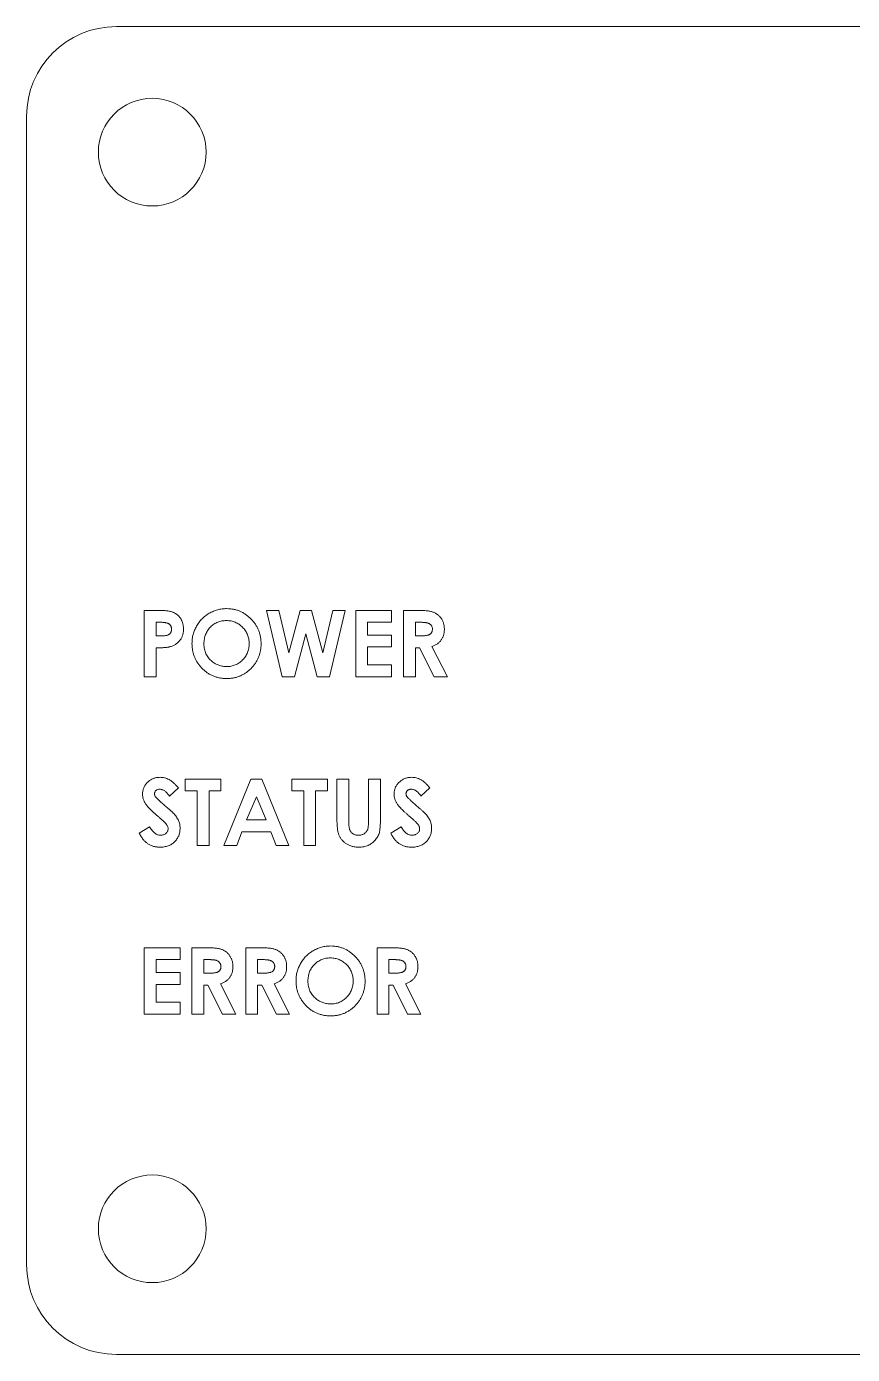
# Model space of a CAD drawing. Header units: millimetres. Extents: x -7.7 to 38.3, y -0.9 to 36.1.
# Drawn here: x -7.7 to 15.3, y -0.88 to 36.12 of the extents above; entities that cross this region are included whole.
import ezdxf

# ---------------------------------------------------------------- set-up
doc = ezdxf.new("R2010")
doc.units = ezdxf.units.MM

msp = doc.modelspace()

# ---------------------------------------------------------------- linework, layer by layer
at = {"color": 7, "linetype": 'Continuous', "lineweight": 15}
for p, q in [((-5.2, 36.119), (35.8, 36.119)), ((-7.7, 1.619), (-7.7, 33.619)), ((-4.423, 19.852), (-4.052, 19.852)), ((-4.423, 18), (-4.423, 19.852)), ((-0.586, 18), (-1.015, 19.852)), ((-1.015, 19.852), (-0.672, 19.852)), ((-0.672, 19.852), (-0.398, 18.67)), ((-0.398, 18.67), (-0.084, 19.852)), ((-0.084, 19.852), (0.239, 19.852)), ((0.239, 19.852), (0.552, 18.67)), ((0.552, 18.67), (0.825, 19.852)), ((1.169, 19.852), (0.741, 18)), ((0.825, 19.852), (1.169, 19.852)), ((1.466, 19.852), (2.463, 19.852)), ((1.466, 18), (1.466, 19.852)), ((2.463, 19.852), (2.463, 19.52)), ((2.796, 19.852), (3.183, 19.852)), ((2.796, 18), (2.796, 19.852)), ((-3.986, 19.52), (-4.09, 19.52)), ((-4.09, 19.52), (-4.09, 19.14)), ((2.463, 19.52), (1.798, 19.52)), ((1.798, 19.52), (1.798, 19.163)), ((3.241, 19.52), (3.128, 19.52)), ((3.128, 19.52), (3.128, 19.14)), ((-4.09, 19.14), (-3.973, 19.14)), ((0.077, 19.197), (-0.241, 18)), ((0.393, 18), (0.077, 19.197)), ((1.798, 19.163), (2.463, 19.163)), ((2.463, 19.163), (2.463, 18.831)), ((3.128, 19.14), (3.258, 19.14)), ((-4.09, 18.807), (-4.09, 18)), ((2.463, 18.831), (1.798, 18.831)), ((1.798, 18.831), (1.798, 18.332)), ((3.241, 18.807), (3.128, 18.807)), ((3.128, 18.807), (3.128, 18)), ((3.649, 18), (3.241, 18.807)), ((3.591, 18.845), (4.019, 18)), ((1.798, 18.332), (2.463, 18.332)), ((2.463, 18.332), (2.463, 18)), ((-4.09, 18), (-4.423, 18)), ((-0.241, 18), (-0.586, 18)), ((0.741, 18), (0.393, 18)), ((2.463, 18), (1.466, 18)), ((3.128, 18), (2.796, 18)), ((4.019, 18), (3.649, 18)), ((-3.473, 14.905), (-3.721, 14.677)), ((-3.283, 14.82), (-3.283, 15.152)), ((-3.283, 15.152), (-2.286, 15.152)), ((-2.95, 14.82), (-3.283, 14.82)), ((-2.95, 13.3), (-2.95, 14.82)), ((-2.618, 14.82), (-2.618, 13.3)), ((-2.286, 14.82), (-2.618, 14.82)), ((-2.286, 15.152), (-2.286, 14.82)), ((-2.203, 13.3), (-1.454, 15.152)), ((-1.454, 15.152), (-1.146, 15.152)), ((-1.146, 15.152), (-0.398, 13.3)), ((-0.315, 15.152), (0.682, 15.152)), ((-0.315, 14.82), (-0.315, 15.152)), ((0.018, 14.82), (-0.315, 14.82)), ((0.018, 13.3), (0.018, 14.82)), ((0.35, 14.82), (0.35, 13.3)), ((0.682, 14.82), (0.35, 14.82)), ((0.682, 15.152), (0.682, 14.82)), ((0.944, 15.152), (1.276, 15.152)), ((0.944, 14.047), (0.944, 15.152)), ((1.276, 15.152), (1.276, 13.947)), ((1.822, 13.991), (1.822, 15.152)), ((1.822, 15.152), (2.155, 15.152)), ((2.155, 15.152), (2.155, 14.047)), ((3.532, 14.905), (3.283, 14.677)), ((-1.3, 14.655), (-1.578, 14.012)), ((-1.023, 14.012), (-1.3, 14.655)), ((-4.565, 13.647), (-4.273, 13.822)), ((-1.578, 14.012), (-1.023, 14.012)), ((2.44, 13.647), (2.732, 13.822)), ((-1.704, 13.68), (-1.848, 13.3)), ((-0.897, 13.68), (-1.704, 13.68)), ((-0.753, 13.3), (-0.897, 13.68)), ((-2.618, 13.3), (-2.95, 13.3)), ((-1.848, 13.3), (-2.203, 13.3)), ((-0.398, 13.3), (-0.753, 13.3)), ((0.35, 13.3), (0.018, 13.3)), ((-4.423, 10.452), (-3.425, 10.452)), ((-4.423, 8.6), (-4.423, 10.452)), ((-3.425, 10.452), (-3.425, 10.12)), ((-3.093, 10.452), (-2.706, 10.452)), ((-3.093, 8.6), (-3.093, 10.452)), ((-1.597, 10.452), (-1.21, 10.452)), ((-1.597, 8.6), (-1.597, 10.452)), ((2.06, 10.452), (2.447, 10.452)), ((2.06, 8.6), (2.06, 10.452)), ((-3.425, 10.12), (-4.09, 10.12)), ((-4.09, 10.12), (-4.09, 9.763)), ((-2.647, 10.12), (-2.761, 10.12)), ((-2.761, 10.12), (-2.761, 9.74)), ((-1.151, 10.12), (-1.265, 10.12)), ((-1.265, 10.12), (-1.265, 9.74)), ((2.505, 10.12), (2.392, 10.12)), ((2.392, 10.12), (2.392, 9.74)), ((-4.09, 9.763), (-3.425, 9.763)), ((-3.425, 9.763), (-3.425, 9.431)), ((-2.761, 9.74), (-2.631, 9.74)), ((-1.265, 9.74), (-1.135, 9.74)), ((2.392, 9.74), (2.522, 9.74)), ((-3.425, 9.431), (-4.09, 9.431)), ((-4.09, 9.431), (-4.09, 8.932)), ((-2.648, 9.407), (-2.761, 9.407)), ((-2.761, 9.407), (-2.761, 8.6)), ((-2.24, 8.6), (-2.648, 9.407)), ((-2.297, 9.445), (-1.87, 8.6)), ((-1.152, 9.407), (-1.265, 9.407)), ((-1.265, 9.407), (-1.265, 8.6)), ((-0.744, 8.6), (-1.152, 9.407)), ((-0.802, 9.445), (-0.374, 8.6)), ((2.505, 9.407), (2.392, 9.407)), ((2.392, 9.407), (2.392, 8.6)), ((2.913, 8.6), (2.505, 9.407)), ((2.855, 9.445), (3.283, 8.6)), ((-4.09, 8.932), (-3.425, 8.932)), ((-3.425, 8.932), (-3.425, 8.6)), ((-3.425, 8.6), (-4.423, 8.6)), ((-2.761, 8.6), (-3.093, 8.6)), ((-1.87, 8.6), (-2.24, 8.6)), ((-1.265, 8.6), (-1.597, 8.6)), ((-0.374, 8.6), (-0.744, 8.6)), ((2.392, 8.6), (2.06, 8.6)), ((3.283, 8.6), (2.913, 8.6)), ((35.8, -0.881), (-5.2, -0.881))]:
    msp.add_line(p, q, dxfattribs=at)
for centre in [(-4.2, 32.619), (-4.2, 2.619)]:
    msp.add_circle(centre, 1.5, dxfattribs=at)
for centre, start, end in [((-5.2, 33.619), 90, 180), ((-5.2, 1.619), 180, 270)]:
    msp.add_arc(centre, 2.5, start, end, dxfattribs=at)
for points, knots in [([(-4.052, 19.852), (-4.027, 19.852), (-3.981, 19.852), (-3.913, 19.849), (-3.851, 19.845), (-3.794, 19.839), (-3.742, 19.831), (-3.696, 19.822), (-3.654, 19.811), (-3.618, 19.798), (-3.585, 19.783), (-3.554, 19.766), (-3.525, 19.747), (-3.498, 19.726), (-3.473, 19.702), (-3.449, 19.677), (-3.427, 19.65), (-3.407, 19.62), (-3.389, 19.589), (-3.373, 19.556), (-3.36, 19.521), (-3.349, 19.485), (-3.341, 19.447), (-3.335, 19.408), (-3.331, 19.368), (-3.331, 19.34), (-3.33, 19.326)], [0, 0, 0, 0, 0.070781, 0.136552, 0.197012, 0.252923, 0.303687, 0.349719, 0.39124, 0.428479, 0.463057, 0.49715, 0.531002, 0.564226, 0.597701, 0.631421, 0.665597, 0.700451, 0.735881, 0.771092, 0.806975, 0.843534, 0.88094, 0.919294, 0.95918, 1, 1, 1, 1]), ([(-3.093, 18.927), (-3.093, 18.949), (-3.092, 18.992), (-3.085, 19.057), (-3.076, 19.12), (-3.061, 19.182), (-3.044, 19.242), (-3.021, 19.301), (-2.995, 19.359), (-2.965, 19.416), (-2.932, 19.47), (-2.895, 19.522), (-2.855, 19.57), (-2.813, 19.616), (-2.767, 19.659), (-2.718, 19.699), (-2.666, 19.736), (-2.612, 19.77), (-2.556, 19.8), (-2.497, 19.827), (-2.439, 19.849), (-2.378, 19.868), (-2.317, 19.882), (-2.255, 19.892), (-2.192, 19.899), (-2.149, 19.899), (-2.128, 19.9)], [0, 0, 0, 0, 0.0431143, 0.0856828, 0.1275943, 0.1690586, 0.210432, 0.2518112, 0.2934438, 0.3353809, 0.3774766, 0.4186885, 0.459873, 0.5008729, 0.5418728, 0.5832118, 0.6247632, 0.6669876, 0.7093697, 0.7511027, 0.7925684, 0.8335451, 0.8748274, 0.9160177, 0.9578592, 1, 1, 1, 1]), ([(-2.128, 19.9), (-2.095, 19.899), (-2.032, 19.897), (-1.938, 19.883), (-1.848, 19.861), (-1.762, 19.83), (-1.679, 19.789), (-1.599, 19.74), (-1.523, 19.682), (-1.451, 19.616), (-1.385, 19.543), (-1.328, 19.466), (-1.279, 19.384), (-1.238, 19.299), (-1.208, 19.21), (-1.186, 19.117), (-1.172, 19.02), (-1.17, 18.954), (-1.17, 18.92)], [0, 0, 0, 0, 0.063396, 0.125157, 0.185649, 0.245977, 0.306108, 0.367351, 0.429902, 0.49454, 0.559373, 0.62241, 0.684357, 0.745807, 0.80743, 0.869996, 0.933928, 1, 1, 1, 1]), ([(3.183, 19.852), (3.209, 19.852), (3.258, 19.852), (3.329, 19.849), (3.394, 19.845), (3.454, 19.839), (3.508, 19.832), (3.556, 19.822), (3.598, 19.812), (3.636, 19.799), (3.669, 19.784), (3.7, 19.768), (3.73, 19.749), (3.758, 19.727), (3.785, 19.704), (3.809, 19.678), (3.832, 19.65), (3.854, 19.62), (3.873, 19.589), (3.89, 19.555), (3.904, 19.52), (3.916, 19.484), (3.925, 19.447), (3.931, 19.408), (3.935, 19.367), (3.935, 19.34), (3.935, 19.326)], [0, 0, 0, 0, 0.072889, 0.140186, 0.202277, 0.258895, 0.310483, 0.357095, 0.398514, 0.435038, 0.469251, 0.502805, 0.53621, 0.569379, 0.602801, 0.636666, 0.670929, 0.705803, 0.741189, 0.776304, 0.812004, 0.847969, 0.884522, 0.921974, 0.960198, 1, 1, 1, 1]), ([(-3.75, 19.483), (-3.756, 19.486), (-3.768, 19.492), (-3.79, 19.5), (-3.814, 19.506), (-3.842, 19.511), (-3.873, 19.515), (-3.908, 19.518), (-3.946, 19.519), (-3.972, 19.519), (-3.986, 19.52)], [0, 0, 0, 0, 0.082101, 0.173825, 0.278953, 0.396639, 0.527316, 0.671298, 0.828754, 1, 1, 1, 1]), ([(-3.973, 19.14), (-3.951, 19.14), (-3.912, 19.14), (-3.858, 19.144), (-3.815, 19.149), (-3.781, 19.157), (-3.754, 19.169), (-3.73, 19.183), (-3.711, 19.201), (-3.693, 19.221), (-3.679, 19.244), (-3.67, 19.269), (-3.664, 19.297), (-3.663, 19.316), (-3.663, 19.326)], [0, 0, 0, 0, 0.1551596, 0.285496, 0.3905028, 0.470975, 0.5384455, 0.6036553, 0.6665872, 0.7301989, 0.7949447, 0.8602284, 0.9281207, 1, 1, 1, 1]), ([(-3.663, 19.326), (-3.663, 19.335), (-3.664, 19.352), (-3.668, 19.376), (-3.674, 19.399), (-3.684, 19.42), (-3.697, 19.438), (-3.712, 19.455), (-3.729, 19.471), (-3.743, 19.479), (-3.75, 19.483)], [0, 0, 0, 0, 0.137788, 0.267341, 0.390444, 0.511778, 0.629509, 0.747829, 0.871885, 1, 1, 1, 1]), ([(-3.33, 19.326), (-3.331, 19.311), (-3.331, 19.28), (-3.336, 19.236), (-3.344, 19.193), (-3.355, 19.152), (-3.37, 19.114), (-3.388, 19.077), (-3.409, 19.043), (-3.433, 19.01), (-3.46, 18.98), (-3.489, 18.952), (-3.521, 18.927), (-3.555, 18.904), (-3.591, 18.883), (-3.629, 18.864), (-3.67, 18.848), (-3.698, 18.84), (-3.713, 18.836)], [0, 0, 0, 0, 0.068875, 0.135349, 0.199289, 0.26155, 0.322915, 0.382772, 0.442844, 0.502652, 0.562749, 0.62274, 0.682687, 0.743329, 0.805013, 0.868067, 0.933111, 1, 1, 1, 1]), ([(-2.133, 19.567), (-2.154, 19.567), (-2.197, 19.565), (-2.26, 19.557), (-2.32, 19.543), (-2.378, 19.522), (-2.432, 19.497), (-2.485, 19.466), (-2.534, 19.428), (-2.58, 19.386), (-2.622, 19.339), (-2.659, 19.288), (-2.69, 19.235), (-2.716, 19.178), (-2.736, 19.119), (-2.75, 19.056), (-2.759, 18.99), (-2.76, 18.945), (-2.761, 18.922)], [0, 0, 0, 0, 0.064609, 0.127512, 0.188521, 0.248708, 0.308598, 0.368812, 0.429888, 0.492802, 0.555743, 0.617485, 0.678969, 0.740198, 0.80236, 0.866245, 0.931707, 1, 1, 1, 1]), ([(-1.502, 18.925), (-1.503, 18.947), (-1.504, 18.99), (-1.512, 19.054), (-1.527, 19.115), (-1.547, 19.174), (-1.573, 19.23), (-1.604, 19.283), (-1.642, 19.334), (-1.685, 19.381), (-1.732, 19.425), (-1.782, 19.463), (-1.834, 19.495), (-1.889, 19.521), (-1.946, 19.542), (-2.006, 19.557), (-2.069, 19.565), (-2.111, 19.567), (-2.133, 19.567)], [0, 0, 0, 0, 0.065939, 0.129791, 0.192175, 0.253617, 0.314719, 0.376282, 0.438973, 0.503175, 0.567329, 0.629651, 0.69065, 0.751238, 0.811754, 0.872788, 0.93554, 1, 1, 1, 1]), ([(3.603, 19.33), (3.603, 19.34), (3.602, 19.36), (3.595, 19.387), (3.583, 19.413), (3.567, 19.436), (3.547, 19.457), (3.523, 19.475), (3.497, 19.49), (3.472, 19.499), (3.45, 19.505), (3.429, 19.509), (3.406, 19.512), (3.379, 19.515), (3.349, 19.517), (3.316, 19.519), (3.28, 19.519), (3.255, 19.52), (3.241, 19.52)], [0, 0, 0, 0, 0.063769, 0.125262, 0.185414, 0.246807, 0.309422, 0.372533, 0.437733, 0.50575, 0.544013, 0.58837, 0.640389, 0.697897, 0.763272, 0.834979, 0.913874, 1, 1, 1, 1]), ([(3.258, 19.14), (3.273, 19.14), (3.304, 19.14), (3.347, 19.142), (3.387, 19.146), (3.423, 19.15), (3.455, 19.156), (3.483, 19.164), (3.508, 19.173), (3.529, 19.183), (3.546, 19.195), (3.562, 19.209), (3.575, 19.225), (3.585, 19.242), (3.593, 19.262), (3.599, 19.283), (3.602, 19.306), (3.603, 19.322), (3.603, 19.33)], [0, 0, 0, 0, 0.10554, 0.202086, 0.290685, 0.370553, 0.44267, 0.507675, 0.565573, 0.616455, 0.663331, 0.708862, 0.753412, 0.798515, 0.845064, 0.893873, 0.944708, 1, 1, 1, 1]), ([(3.935, 19.326), (3.935, 19.311), (3.934, 19.283), (3.931, 19.241), (3.924, 19.2), (3.914, 19.162), (3.903, 19.125), (3.888, 19.091), (3.87, 19.058), (3.85, 19.027), (3.828, 18.997), (3.802, 18.97), (3.774, 18.944), (3.742, 18.921), (3.708, 18.899), (3.672, 18.879), (3.633, 18.861), (3.605, 18.85), (3.591, 18.845)], [0, 0, 0, 0, 0.0687413, 0.1347891, 0.198536, 0.2603857, 0.3209616, 0.3799038, 0.4385029, 0.4961543, 0.5542655, 0.6127488, 0.6725134, 0.7336464, 0.7967896, 0.8619357, 0.9293977, 1, 1, 1, 1]), ([(-2.125, 17.953), (-2.159, 17.953), (-2.226, 17.955), (-2.324, 17.969), (-2.418, 17.991), (-2.507, 18.023), (-2.592, 18.064), (-2.672, 18.114), (-2.748, 18.173), (-2.818, 18.24), (-2.882, 18.313), (-2.939, 18.391), (-2.987, 18.472), (-3.025, 18.556), (-3.056, 18.644), (-3.078, 18.735), (-3.09, 18.83), (-3.092, 18.894), (-3.093, 18.927)], [0, 0, 0, 0, 0.066749, 0.131152, 0.193732, 0.255326, 0.316388, 0.378027, 0.440406, 0.504557, 0.568658, 0.630986, 0.692288, 0.752615, 0.8132, 0.874016, 0.936158, 1, 1, 1, 1]), ([(-2.761, 18.922), (-2.76, 18.897), (-2.758, 18.847), (-2.748, 18.775), (-2.73, 18.706), (-2.705, 18.642), (-2.673, 18.581), (-2.633, 18.525), (-2.587, 18.473), (-2.551, 18.443), (-2.533, 18.427)], [0, 0, 0, 0, 0.134807, 0.264199, 0.388462, 0.509942, 0.63041, 0.750671, 0.873455, 1, 1, 1, 1]), ([(-2.126, 18.285), (-2.105, 18.286), (-2.063, 18.287), (-2.001, 18.295), (-1.942, 18.31), (-1.886, 18.33), (-1.831, 18.356), (-1.779, 18.388), (-1.73, 18.426), (-1.684, 18.469), (-1.641, 18.516), (-1.604, 18.566), (-1.572, 18.619), (-1.547, 18.675), (-1.526, 18.734), (-1.513, 18.795), (-1.504, 18.859), (-1.503, 18.903), (-1.502, 18.925)], [0, 0, 0, 0, 0.064147, 0.126212, 0.186841, 0.246936, 0.307256, 0.368151, 0.430071, 0.493875, 0.557981, 0.62087, 0.682525, 0.744036, 0.805889, 0.868968, 0.933247, 1, 1, 1, 1]), ([(-1.17, 18.92), (-1.17, 18.887), (-1.172, 18.822), (-1.185, 18.726), (-1.207, 18.634), (-1.238, 18.545), (-1.277, 18.461), (-1.325, 18.38), (-1.383, 18.304), (-1.447, 18.232), (-1.519, 18.167), (-1.594, 18.11), (-1.673, 18.061), (-1.756, 18.021), (-1.843, 17.99), (-1.934, 17.968), (-2.028, 17.955), (-2.092, 17.953), (-2.125, 17.953)], [0, 0, 0, 0, 0.065722, 0.129508, 0.191722, 0.253161, 0.314316, 0.375952, 0.43862, 0.502973, 0.567129, 0.629552, 0.690477, 0.751072, 0.811668, 0.872929, 0.935501, 1, 1, 1, 1]), ([(-3.713, 18.836), (-3.722, 18.833), (-3.743, 18.828), (-3.777, 18.823), (-3.816, 18.818), (-3.861, 18.814), (-3.911, 18.811), (-3.966, 18.809), (-4.026, 18.807), (-4.068, 18.807), (-4.09, 18.807)], [0, 0, 0, 0, 0.077373, 0.167614, 0.272108, 0.390016, 0.521363, 0.667272, 0.82681, 1, 1, 1, 1]), ([(-2.533, 18.427), (-2.518, 18.416), (-2.488, 18.393), (-2.441, 18.365), (-2.393, 18.34), (-2.343, 18.32), (-2.291, 18.304), (-2.237, 18.293), (-2.182, 18.286), (-2.145, 18.285), (-2.126, 18.285)], [0, 0, 0, 0, 0.127991, 0.253098, 0.376184, 0.498936, 0.621526, 0.745707, 0.871575, 1, 1, 1, 1]), ([(-4.47, 14.73), (-4.47, 14.746), (-4.469, 14.777), (-4.462, 14.823), (-4.451, 14.867), (-4.436, 14.91), (-4.416, 14.95), (-4.392, 14.99), (-4.363, 15.027), (-4.331, 15.062), (-4.295, 15.094), (-4.257, 15.122), (-4.216, 15.146), (-4.174, 15.166), (-4.129, 15.181), (-4.083, 15.192), (-4.034, 15.198), (-4.001, 15.199), (-3.984, 15.2)], [0, 0, 0, 0, 0.063173, 0.124457, 0.184841, 0.244567, 0.304319, 0.3652, 0.427421, 0.491262, 0.555499, 0.618605, 0.680495, 0.742473, 0.804991, 0.868252, 0.932887, 1, 1, 1, 1]), ([(-3.984, 15.2), (-3.962, 15.199), (-3.919, 15.197), (-3.855, 15.185), (-3.792, 15.165), (-3.741, 15.142), (-3.701, 15.119), (-3.67, 15.098), (-3.639, 15.074), (-3.606, 15.046), (-3.574, 15.015), (-3.541, 14.982), (-3.506, 14.945), (-3.484, 14.918), (-3.473, 14.905)], [0, 0, 0, 0, 0.10691, 0.212977, 0.319777, 0.428556, 0.485857, 0.546559, 0.611431, 0.679821, 0.753159, 0.830753, 0.913133, 1, 1, 1, 1]), ([(2.535, 14.73), (2.535, 14.746), (2.536, 14.777), (2.543, 14.823), (2.553, 14.867), (2.569, 14.91), (2.589, 14.95), (2.613, 14.99), (2.642, 15.027), (2.674, 15.062), (2.71, 15.094), (2.748, 15.122), (2.788, 15.146), (2.831, 15.166), (2.875, 15.181), (2.922, 15.192), (2.971, 15.198), (3.004, 15.199), (3.021, 15.2)], [0, 0, 0, 0, 0.063173, 0.124457, 0.184841, 0.244567, 0.304319, 0.3652, 0.427421, 0.491262, 0.555499, 0.618605, 0.680495, 0.742473, 0.804991, 0.868252, 0.932887, 1, 1, 1, 1]), ([(3.021, 15.2), (3.042, 15.199), (3.086, 15.197), (3.15, 15.185), (3.213, 15.165), (3.264, 15.142), (3.304, 15.119), (3.335, 15.098), (3.366, 15.074), (3.398, 15.046), (3.431, 15.015), (3.464, 14.982), (3.498, 14.945), (3.52, 14.918), (3.532, 14.905)], [0, 0, 0, 0, 0.10691, 0.212977, 0.319777, 0.428556, 0.485857, 0.546559, 0.611431, 0.679821, 0.753159, 0.830753, 0.913133, 1, 1, 1, 1]), ([(-3.988, 14.867), (-3.998, 14.867), (-4.019, 14.866), (-4.048, 14.859), (-4.074, 14.847), (-4.096, 14.831), (-4.114, 14.811), (-4.128, 14.791), (-4.136, 14.769), (-4.137, 14.753), (-4.138, 14.746)], [0, 0, 0, 0, 0.148126, 0.285993, 0.416634, 0.54738, 0.671583, 0.784401, 0.893266, 1, 1, 1, 1]), ([(-3.721, 14.677), (-3.732, 14.692), (-3.753, 14.721), (-3.786, 14.76), (-3.819, 14.793), (-3.852, 14.82), (-3.885, 14.841), (-3.919, 14.856), (-3.954, 14.865), (-3.976, 14.867), (-3.988, 14.867)], [0, 0, 0, 0, 0.16242, 0.311824, 0.448433, 0.573381, 0.689077, 0.797573, 0.900293, 1, 1, 1, 1]), ([(3.017, 14.867), (3.006, 14.867), (2.986, 14.866), (2.957, 14.859), (2.931, 14.847), (2.909, 14.831), (2.891, 14.811), (2.877, 14.791), (2.869, 14.769), (2.868, 14.753), (2.867, 14.746)], [0, 0, 0, 0, 0.1481263, 0.2859929, 0.4166344, 0.5473799, 0.6715828, 0.7844007, 0.8932656, 1, 1, 1, 1]), ([(3.283, 14.677), (3.273, 14.692), (3.252, 14.721), (3.219, 14.76), (3.186, 14.793), (3.153, 14.82), (3.119, 14.841), (3.085, 14.856), (3.051, 14.865), (3.028, 14.867), (3.017, 14.867)], [0, 0, 0, 0, 0.16242, 0.311824, 0.448433, 0.573381, 0.689077, 0.797573, 0.900293, 1, 1, 1, 1]), ([(-4.003, 14.08), (-4.027, 14.1), (-4.072, 14.138), (-4.136, 14.195), (-4.194, 14.247), (-4.245, 14.297), (-4.289, 14.343), (-4.327, 14.385), (-4.359, 14.424), (-4.391, 14.47), (-4.423, 14.527), (-4.45, 14.594), (-4.467, 14.662), (-4.469, 14.708), (-4.47, 14.73)], [0, 0, 0, 0, 0.112125, 0.215201, 0.309902, 0.395959, 0.473447, 0.54214, 0.602523, 0.654726, 0.747804, 0.835278, 0.918925, 1, 1, 1, 1]), ([(-4.138, 14.746), (-4.137, 14.738), (-4.137, 14.723), (-4.13, 14.7), (-4.121, 14.678), (-4.112, 14.664), (-4.107, 14.657)], [0, 0, 0, 0, 0.2418814, 0.4871155, 0.7378378, 1, 1, 1, 1]), ([(-4.107, 14.657), (-4.103, 14.652), (-4.093, 14.639), (-4.074, 14.62), (-4.051, 14.596), (-4.022, 14.568), (-3.988, 14.536), (-3.948, 14.5), (-3.904, 14.461), (-3.872, 14.433), (-3.855, 14.418)], [0, 0, 0, 0, 0.0592342, 0.1363493, 0.2338052, 0.3494112, 0.4831792, 0.6359669, 0.8092434, 1, 1, 1, 1]), ([(3.001, 14.08), (2.978, 14.1), (2.932, 14.138), (2.869, 14.195), (2.811, 14.247), (2.76, 14.297), (2.716, 14.343), (2.677, 14.385), (2.646, 14.424), (2.613, 14.47), (2.582, 14.527), (2.555, 14.594), (2.537, 14.662), (2.536, 14.708), (2.535, 14.73)], [0, 0, 0, 0, 0.112125, 0.215201, 0.309902, 0.395959, 0.473447, 0.54214, 0.602523, 0.654726, 0.747804, 0.835278, 0.918925, 1, 1, 1, 1]), ([(2.867, 14.746), (2.867, 14.738), (2.868, 14.723), (2.874, 14.7), (2.884, 14.678), (2.893, 14.664), (2.898, 14.657)], [0, 0, 0, 0, 0.2418814, 0.4871155, 0.7378378, 1, 1, 1, 1]), ([(2.898, 14.657), (2.902, 14.652), (2.912, 14.639), (2.931, 14.62), (2.954, 14.596), (2.983, 14.568), (3.017, 14.536), (3.056, 14.5), (3.101, 14.461), (3.133, 14.433), (3.149, 14.418)], [0, 0, 0, 0, 0.0592342, 0.1363493, 0.2338052, 0.3494112, 0.4831792, 0.6359669, 0.8092434, 1, 1, 1, 1]), ([(-3.758, 13.76), (-3.758, 13.771), (-3.76, 13.792), (-3.769, 13.824), (-3.783, 13.856), (-3.8, 13.882), (-3.817, 13.904), (-3.833, 13.923), (-3.853, 13.944), (-3.877, 13.967), (-3.904, 13.993), (-3.934, 14.02), (-3.967, 14.049), (-3.991, 14.069), (-4.003, 14.08)], [0, 0, 0, 0, 0.076347, 0.155091, 0.238352, 0.328404, 0.379384, 0.439618, 0.509831, 0.588875, 0.677436, 0.775547, 0.882636, 1, 1, 1, 1]), ([(-3.855, 14.418), (-3.84, 14.405), (-3.81, 14.379), (-3.768, 14.343), (-3.731, 14.31), (-3.699, 14.282), (-3.671, 14.257), (-3.649, 14.236), (-3.631, 14.219), (-3.621, 14.209), (-3.617, 14.205)], [0, 0, 0, 0, 0.192953, 0.366184, 0.520457, 0.655012, 0.770624, 0.865677, 0.942675, 1, 1, 1, 1]), ([(-3.617, 14.205), (-3.6, 14.187), (-3.569, 14.153), (-3.528, 14.1), (-3.495, 14.049), (-3.469, 13.997), (-3.449, 13.946), (-3.435, 13.892), (-3.427, 13.837), (-3.426, 13.799), (-3.425, 13.78)], [0, 0, 0, 0, 0.150833, 0.289954, 0.417139, 0.535255, 0.648751, 0.762405, 0.879827, 1, 1, 1, 1]), ([(3.247, 13.76), (3.246, 13.771), (3.245, 13.792), (3.236, 13.824), (3.222, 13.856), (3.205, 13.882), (3.188, 13.904), (3.171, 13.923), (3.151, 13.944), (3.128, 13.967), (3.101, 13.993), (3.071, 14.02), (3.037, 14.049), (3.014, 14.069), (3.001, 14.08)], [0, 0, 0, 0, 0.076347, 0.155091, 0.238352, 0.328404, 0.379384, 0.439618, 0.509831, 0.588875, 0.677436, 0.775547, 0.882636, 1, 1, 1, 1]), ([(3.149, 14.418), (3.165, 14.405), (3.194, 14.379), (3.237, 14.343), (3.274, 14.31), (3.306, 14.282), (3.333, 14.257), (3.356, 14.236), (3.373, 14.219), (3.384, 14.209), (3.388, 14.205)], [0, 0, 0, 0, 0.192953, 0.366184, 0.520457, 0.655012, 0.770624, 0.865677, 0.942675, 1, 1, 1, 1]), ([(3.388, 14.205), (3.404, 14.187), (3.436, 14.153), (3.477, 14.1), (3.51, 14.049), (3.536, 13.997), (3.556, 13.946), (3.57, 13.892), (3.578, 13.837), (3.579, 13.799), (3.579, 13.78)], [0, 0, 0, 0, 0.150833, 0.289954, 0.417139, 0.535255, 0.648751, 0.762405, 0.879827, 1, 1, 1, 1]), ([(-4.273, 13.822), (-4.262, 13.804), (-4.241, 13.768), (-4.206, 13.719), (-4.17, 13.678), (-4.133, 13.644), (-4.094, 13.618), (-4.054, 13.599), (-4.012, 13.587), (-3.983, 13.586), (-3.969, 13.585)], [0, 0, 0, 0, 0.160458, 0.307612, 0.442139, 0.566229, 0.681222, 0.789558, 0.895029, 1, 1, 1, 1]), ([(-3.425, 13.78), (-3.426, 13.761), (-3.426, 13.724), (-3.434, 13.671), (-3.446, 13.619), (-3.463, 13.571), (-3.485, 13.524), (-3.511, 13.481), (-3.543, 13.439), (-3.579, 13.401), (-3.619, 13.366), (-3.662, 13.335), (-3.708, 13.31), (-3.757, 13.289), (-3.809, 13.273), (-3.864, 13.261), (-3.922, 13.254), (-3.961, 13.253), (-3.981, 13.253)], [0, 0, 0, 0, 0.065201, 0.127927, 0.189047, 0.248544, 0.307607, 0.367248, 0.426963, 0.488617, 0.550392, 0.611331, 0.672556, 0.734024, 0.797341, 0.86225, 0.929625, 1, 1, 1, 1]), ([(-3.969, 13.585), (-3.955, 13.586), (-3.927, 13.587), (-3.887, 13.597), (-3.85, 13.613), (-3.819, 13.637), (-3.792, 13.664), (-3.772, 13.694), (-3.76, 13.726), (-3.758, 13.749), (-3.758, 13.76)], [0, 0, 0, 0, 0.141986, 0.275473, 0.404346, 0.53543, 0.661427, 0.777867, 0.88828, 1, 1, 1, 1]), ([(1.55, 13.253), (1.534, 13.253), (1.503, 13.253), (1.456, 13.258), (1.412, 13.265), (1.369, 13.275), (1.327, 13.288), (1.287, 13.304), (1.248, 13.323), (1.211, 13.344), (1.177, 13.368), (1.145, 13.394), (1.115, 13.42), (1.088, 13.449), (1.063, 13.478), (1.041, 13.51), (1.022, 13.542), (1.005, 13.577), (0.99, 13.616), (0.978, 13.66), (0.967, 13.71), (0.959, 13.766), (0.951, 13.828), (0.947, 13.896), (0.944, 13.969), (0.944, 14.021), (0.944, 14.047)], [0, 0, 0, 0, 0.041715, 0.082303, 0.121572, 0.160067, 0.197994, 0.235566, 0.273005, 0.31009, 0.346846, 0.382484, 0.417271, 0.451332, 0.484853, 0.518031, 0.551069, 0.584171, 0.619467, 0.659158, 0.703472, 0.75284, 0.806844, 0.866142, 0.930502, 1, 1, 1, 1]), ([(1.276, 13.947), (1.276, 13.935), (1.276, 13.91), (1.278, 13.876), (1.279, 13.844), (1.282, 13.815), (1.287, 13.789), (1.291, 13.765), (1.296, 13.745), (1.305, 13.722), (1.318, 13.695), (1.339, 13.668), (1.363, 13.643), (1.392, 13.623), (1.425, 13.606), (1.462, 13.593), (1.501, 13.587), (1.529, 13.585), (1.543, 13.585)], [0, 0, 0, 0, 0.072219, 0.13949, 0.20037, 0.256433, 0.307804, 0.353659, 0.39442, 0.430156, 0.496666, 0.562018, 0.628755, 0.69741, 0.768079, 0.841338, 0.918336, 1, 1, 1, 1]), ([(1.543, 13.585), (1.558, 13.585), (1.587, 13.586), (1.629, 13.595), (1.668, 13.608), (1.703, 13.627), (1.734, 13.65), (1.761, 13.676), (1.781, 13.705), (1.795, 13.732), (1.803, 13.757), (1.808, 13.779), (1.813, 13.805), (1.816, 13.835), (1.819, 13.869), (1.821, 13.906), (1.822, 13.948), (1.822, 13.976), (1.822, 13.991)], [0, 0, 0, 0, 0.078833, 0.15371, 0.224678, 0.294809, 0.362715, 0.427103, 0.48865, 0.5509, 0.585046, 0.625272, 0.671466, 0.72455, 0.783265, 0.849073, 0.921296, 1, 1, 1, 1]), ([(2.155, 14.047), (2.155, 14.025), (2.155, 13.982), (2.153, 13.92), (2.15, 13.863), (2.148, 13.812), (2.143, 13.767), (2.138, 13.726), (2.132, 13.691), (2.123, 13.651), (2.107, 13.605), (2.081, 13.552), (2.048, 13.5), (2.009, 13.449), (1.965, 13.403), (1.917, 13.362), (1.866, 13.327), (1.811, 13.3), (1.752, 13.278), (1.688, 13.264), (1.621, 13.254), (1.574, 13.253), (1.55, 13.253)], [0, 0, 0, 0, 0.05854, 0.112568, 0.16178, 0.206487, 0.246457, 0.282, 0.313213, 0.339806, 0.389413, 0.440473, 0.493955, 0.549978, 0.606488, 0.661319, 0.714691, 0.767918, 0.821939, 0.878107, 0.937203, 1, 1, 1, 1]), ([(2.732, 13.822), (2.743, 13.804), (2.763, 13.768), (2.798, 13.719), (2.834, 13.678), (2.872, 13.644), (2.911, 13.618), (2.951, 13.599), (2.993, 13.587), (3.021, 13.586), (3.035, 13.585)], [0, 0, 0, 0, 0.160458, 0.307612, 0.442139, 0.566229, 0.681222, 0.789558, 0.895029, 1, 1, 1, 1]), ([(3.579, 13.78), (3.579, 13.761), (3.578, 13.724), (3.57, 13.671), (3.559, 13.619), (3.541, 13.571), (3.52, 13.524), (3.493, 13.481), (3.462, 13.439), (3.426, 13.401), (3.386, 13.366), (3.343, 13.335), (3.297, 13.31), (3.247, 13.289), (3.195, 13.273), (3.141, 13.261), (3.083, 13.254), (3.043, 13.253), (3.023, 13.253)], [0, 0, 0, 0, 0.065201, 0.127927, 0.189047, 0.248544, 0.307607, 0.367248, 0.426963, 0.488617, 0.550392, 0.611331, 0.672556, 0.734024, 0.797341, 0.86225, 0.929625, 1, 1, 1, 1]), ([(3.035, 13.585), (3.05, 13.586), (3.078, 13.587), (3.118, 13.597), (3.154, 13.613), (3.186, 13.637), (3.213, 13.664), (3.233, 13.694), (3.245, 13.726), (3.246, 13.749), (3.247, 13.76)], [0, 0, 0, 0, 0.141986, 0.275473, 0.404346, 0.53543, 0.661427, 0.777867, 0.88828, 1, 1, 1, 1]), ([(-3.981, 13.253), (-3.997, 13.253), (-4.029, 13.253), (-4.075, 13.258), (-4.12, 13.265), (-4.163, 13.276), (-4.204, 13.289), (-4.244, 13.305), (-4.283, 13.325), (-4.32, 13.347), (-4.355, 13.373), (-4.389, 13.402), (-4.422, 13.434), (-4.453, 13.47), (-4.483, 13.51), (-4.512, 13.552), (-4.54, 13.598), (-4.556, 13.63), (-4.565, 13.647)], [0, 0, 0, 0, 0.0635515, 0.1258684, 0.1862403, 0.2449767, 0.3033577, 0.3612303, 0.418489, 0.4759367, 0.5342037, 0.5940594, 0.6554687, 0.7187717, 0.7849746, 0.8535223, 0.9251825, 1, 1, 1, 1]), ([(3.023, 13.253), (3.007, 13.253), (2.976, 13.253), (2.93, 13.258), (2.885, 13.265), (2.842, 13.276), (2.801, 13.289), (2.76, 13.305), (2.722, 13.325), (2.685, 13.347), (2.65, 13.373), (2.615, 13.402), (2.583, 13.434), (2.551, 13.47), (2.522, 13.51), (2.492, 13.552), (2.465, 13.598), (2.448, 13.63), (2.44, 13.647)], [0, 0, 0, 0, 0.063551, 0.125868, 0.18624, 0.244977, 0.303358, 0.36123, 0.418489, 0.475937, 0.534204, 0.594059, 0.655469, 0.718772, 0.784975, 0.853522, 0.925182, 1, 1, 1, 1]), ([(-2.706, 10.452), (-2.68, 10.452), (-2.631, 10.452), (-2.56, 10.449), (-2.495, 10.445), (-2.435, 10.439), (-2.381, 10.432), (-2.333, 10.422), (-2.29, 10.412), (-2.253, 10.399), (-2.22, 10.384), (-2.188, 10.368), (-2.159, 10.349), (-2.131, 10.327), (-2.104, 10.304), (-2.079, 10.278), (-2.056, 10.25), (-2.035, 10.22), (-2.016, 10.189), (-1.999, 10.155), (-1.985, 10.12), (-1.973, 10.084), (-1.964, 10.047), (-1.958, 10.008), (-1.954, 9.967), (-1.953, 9.94), (-1.953, 9.926)], [0, 0, 0, 0, 0.072889, 0.140186, 0.202277, 0.258895, 0.310483, 0.357095, 0.398514, 0.435038, 0.469251, 0.502805, 0.53621, 0.569379, 0.602801, 0.636666, 0.670929, 0.705803, 0.741189, 0.776304, 0.812004, 0.847969, 0.884522, 0.921974, 0.960198, 1, 1, 1, 1]), ([(-1.21, 10.452), (-1.184, 10.452), (-1.135, 10.452), (-1.064, 10.449), (-0.999, 10.445), (-0.939, 10.439), (-0.885, 10.432), (-0.837, 10.422), (-0.794, 10.412), (-0.757, 10.399), (-0.724, 10.384), (-0.692, 10.368), (-0.663, 10.349), (-0.635, 10.327), (-0.608, 10.304), (-0.583, 10.278), (-0.56, 10.25), (-0.539, 10.22), (-0.52, 10.189), (-0.503, 10.155), (-0.489, 10.12), (-0.477, 10.084), (-0.468, 10.047), (-0.462, 10.008), (-0.458, 9.967), (-0.457, 9.94), (-0.457, 9.926)], [0, 0, 0, 0, 0.072889, 0.140186, 0.202277, 0.258895, 0.310483, 0.357095, 0.398514, 0.435038, 0.469251, 0.502805, 0.53621, 0.569379, 0.602801, 0.636666, 0.670929, 0.705803, 0.741189, 0.776304, 0.812004, 0.847969, 0.884522, 0.921974, 0.960198, 1, 1, 1, 1]), ([(-0.196, 9.527), (-0.196, 9.549), (-0.195, 9.592), (-0.188, 9.657), (-0.179, 9.72), (-0.164, 9.782), (-0.147, 9.842), (-0.124, 9.901), (-0.098, 9.959), (-0.068, 10.016), (-0.035, 10.07), (0.002, 10.122), (0.042, 10.17), (0.084, 10.216), (0.13, 10.259), (0.179, 10.299), (0.231, 10.336), (0.285, 10.37), (0.341, 10.4), (0.399, 10.427), (0.458, 10.449), (0.518, 10.468), (0.579, 10.482), (0.642, 10.492), (0.705, 10.499), (0.748, 10.499), (0.769, 10.5)], [0, 0, 0, 0, 0.0431143, 0.0856828, 0.1275943, 0.1690586, 0.210432, 0.2518112, 0.2934438, 0.3353809, 0.3774766, 0.4186885, 0.459873, 0.5008729, 0.5418728, 0.5832118, 0.6247632, 0.6669876, 0.7093697, 0.7511027, 0.7925684, 0.8335451, 0.8748274, 0.9160177, 0.9578592, 1, 1, 1, 1]), ([(0.769, 10.5), (0.801, 10.499), (0.865, 10.497), (0.959, 10.483), (1.049, 10.461), (1.135, 10.43), (1.218, 10.389), (1.298, 10.34), (1.374, 10.282), (1.446, 10.216), (1.512, 10.143), (1.569, 10.066), (1.618, 9.984), (1.658, 9.899), (1.689, 9.81), (1.711, 9.717), (1.725, 9.62), (1.726, 9.554), (1.727, 9.52)], [0, 0, 0, 0, 0.063396, 0.125157, 0.185649, 0.245977, 0.306108, 0.367351, 0.429902, 0.49454, 0.559373, 0.62241, 0.684357, 0.745807, 0.80743, 0.869996, 0.933928, 1, 1, 1, 1]), ([(2.447, 10.452), (2.473, 10.452), (2.522, 10.452), (2.593, 10.449), (2.658, 10.445), (2.718, 10.439), (2.771, 10.432), (2.82, 10.422), (2.862, 10.412), (2.899, 10.399), (2.933, 10.384), (2.964, 10.368), (2.994, 10.349), (3.022, 10.327), (3.048, 10.304), (3.073, 10.278), (3.096, 10.25), (3.117, 10.22), (3.137, 10.189), (3.154, 10.155), (3.167, 10.12), (3.18, 10.084), (3.188, 10.047), (3.195, 10.008), (3.199, 9.967), (3.199, 9.94), (3.199, 9.926)], [0, 0, 0, 0, 0.072889, 0.140186, 0.202277, 0.258895, 0.310483, 0.357095, 0.398514, 0.435038, 0.469251, 0.502805, 0.53621, 0.569379, 0.602801, 0.636666, 0.670929, 0.705803, 0.741189, 0.776304, 0.812004, 0.847969, 0.884522, 0.921974, 0.960198, 1, 1, 1, 1]), ([(-2.286, 9.93), (-2.286, 9.94), (-2.287, 9.96), (-2.294, 9.987), (-2.306, 10.013), (-2.322, 10.036), (-2.342, 10.057), (-2.365, 10.075), (-2.392, 10.09), (-2.417, 10.099), (-2.439, 10.105), (-2.459, 10.109), (-2.483, 10.112), (-2.509, 10.115), (-2.539, 10.117), (-2.572, 10.119), (-2.609, 10.119), (-2.634, 10.12), (-2.647, 10.12)], [0, 0, 0, 0, 0.063769, 0.125262, 0.185414, 0.246807, 0.309422, 0.372533, 0.437733, 0.50575, 0.544013, 0.58837, 0.640389, 0.697897, 0.763272, 0.834979, 0.913874, 1, 1, 1, 1]), ([(-0.79, 9.93), (-0.79, 9.94), (-0.791, 9.96), (-0.798, 9.987), (-0.81, 10.013), (-0.826, 10.036), (-0.846, 10.057), (-0.869, 10.075), (-0.896, 10.09), (-0.921, 10.099), (-0.943, 10.105), (-0.963, 10.109), (-0.987, 10.112), (-1.013, 10.115), (-1.043, 10.117), (-1.076, 10.119), (-1.113, 10.119), (-1.138, 10.12), (-1.151, 10.12)], [0, 0, 0, 0, 0.063769, 0.125262, 0.185414, 0.246807, 0.309422, 0.372533, 0.437733, 0.50575, 0.544013, 0.58837, 0.640389, 0.697897, 0.763272, 0.834979, 0.913874, 1, 1, 1, 1]), ([(0.764, 10.167), (0.742, 10.167), (0.7, 10.165), (0.637, 10.157), (0.577, 10.143), (0.519, 10.122), (0.465, 10.097), (0.412, 10.066), (0.363, 10.028), (0.317, 9.986), (0.275, 9.939), (0.237, 9.888), (0.206, 9.835), (0.18, 9.778), (0.161, 9.719), (0.147, 9.656), (0.138, 9.59), (0.137, 9.545), (0.136, 9.522)], [0, 0, 0, 0, 0.064609, 0.127512, 0.188521, 0.248708, 0.308598, 0.368812, 0.429888, 0.492802, 0.555743, 0.617485, 0.678969, 0.740198, 0.80236, 0.866245, 0.931707, 1, 1, 1, 1]), ([(1.395, 9.525), (1.394, 9.547), (1.393, 9.59), (1.384, 9.654), (1.37, 9.715), (1.35, 9.774), (1.324, 9.83), (1.292, 9.883), (1.255, 9.934), (1.212, 9.981), (1.165, 10.025), (1.115, 10.063), (1.063, 10.095), (1.008, 10.121), (0.95, 10.142), (0.891, 10.157), (0.828, 10.165), (0.786, 10.167), (0.764, 10.167)], [0, 0, 0, 0, 0.065939, 0.129791, 0.192175, 0.253617, 0.314719, 0.376282, 0.438973, 0.503175, 0.567329, 0.629651, 0.69065, 0.751238, 0.811754, 0.872788, 0.93554, 1, 1, 1, 1]), ([(2.867, 9.93), (2.867, 9.94), (2.866, 9.96), (2.859, 9.987), (2.847, 10.013), (2.831, 10.036), (2.811, 10.057), (2.787, 10.075), (2.761, 10.09), (2.736, 10.099), (2.714, 10.105), (2.693, 10.109), (2.67, 10.112), (2.643, 10.115), (2.613, 10.117), (2.58, 10.119), (2.544, 10.119), (2.518, 10.12), (2.505, 10.12)], [0, 0, 0, 0, 0.063769, 0.1252623, 0.1854136, 0.2468068, 0.3094224, 0.3725327, 0.4377333, 0.5057495, 0.5440133, 0.5883696, 0.640389, 0.6978974, 0.7632716, 0.8349786, 0.9138737, 1, 1, 1, 1]), ([(-2.631, 9.74), (-2.615, 9.74), (-2.585, 9.74), (-2.541, 9.742), (-2.502, 9.746), (-2.466, 9.75), (-2.434, 9.756), (-2.406, 9.764), (-2.381, 9.773), (-2.36, 9.783), (-2.342, 9.795), (-2.327, 9.809), (-2.314, 9.825), (-2.304, 9.842), (-2.295, 9.862), (-2.29, 9.883), (-2.286, 9.906), (-2.286, 9.922), (-2.286, 9.93)], [0, 0, 0, 0, 0.10554, 0.202086, 0.290685, 0.370553, 0.44267, 0.507675, 0.565573, 0.616455, 0.663331, 0.708862, 0.753412, 0.798515, 0.845064, 0.893873, 0.944708, 1, 1, 1, 1]), ([(-1.953, 9.926), (-1.954, 9.911), (-1.954, 9.883), (-1.958, 9.841), (-1.964, 9.8), (-1.974, 9.762), (-1.986, 9.725), (-2.001, 9.691), (-2.018, 9.658), (-2.039, 9.627), (-2.061, 9.597), (-2.087, 9.57), (-2.115, 9.544), (-2.147, 9.521), (-2.18, 9.499), (-2.217, 9.479), (-2.256, 9.461), (-2.283, 9.45), (-2.297, 9.445)], [0, 0, 0, 0, 0.068741, 0.134789, 0.198536, 0.260386, 0.320962, 0.379904, 0.438503, 0.496154, 0.554265, 0.612749, 0.672513, 0.733646, 0.79679, 0.861936, 0.929398, 1, 1, 1, 1]), ([(-1.135, 9.74), (-1.119, 9.74), (-1.089, 9.74), (-1.045, 9.742), (-1.006, 9.746), (-0.97, 9.75), (-0.938, 9.756), (-0.91, 9.764), (-0.885, 9.773), (-0.864, 9.783), (-0.846, 9.795), (-0.831, 9.809), (-0.818, 9.825), (-0.808, 9.842), (-0.8, 9.862), (-0.794, 9.883), (-0.79, 9.906), (-0.79, 9.922), (-0.79, 9.93)], [0, 0, 0, 0, 0.10554, 0.202086, 0.290685, 0.370553, 0.44267, 0.507675, 0.565573, 0.616455, 0.663331, 0.708862, 0.753412, 0.798515, 0.845064, 0.893873, 0.944708, 1, 1, 1, 1]), ([(-0.457, 9.926), (-0.458, 9.911), (-0.458, 9.883), (-0.462, 9.841), (-0.468, 9.8), (-0.478, 9.762), (-0.49, 9.725), (-0.505, 9.691), (-0.522, 9.658), (-0.543, 9.627), (-0.565, 9.597), (-0.591, 9.57), (-0.619, 9.544), (-0.651, 9.521), (-0.684, 9.499), (-0.721, 9.479), (-0.76, 9.461), (-0.788, 9.45), (-0.802, 9.445)], [0, 0, 0, 0, 0.068741, 0.134789, 0.198536, 0.260386, 0.320962, 0.379904, 0.438503, 0.496154, 0.554265, 0.612749, 0.672513, 0.733646, 0.79679, 0.861936, 0.929398, 1, 1, 1, 1]), ([(2.522, 9.74), (2.537, 9.74), (2.568, 9.74), (2.611, 9.742), (2.651, 9.746), (2.687, 9.75), (2.719, 9.756), (2.747, 9.764), (2.772, 9.773), (2.792, 9.783), (2.81, 9.795), (2.826, 9.809), (2.838, 9.825), (2.849, 9.842), (2.857, 9.862), (2.863, 9.883), (2.866, 9.906), (2.867, 9.922), (2.867, 9.93)], [0, 0, 0, 0, 0.10554, 0.202086, 0.290685, 0.370553, 0.44267, 0.507675, 0.565573, 0.616455, 0.663331, 0.708862, 0.753412, 0.798515, 0.845064, 0.893873, 0.944708, 1, 1, 1, 1]), ([(3.199, 9.926), (3.199, 9.911), (3.198, 9.883), (3.195, 9.841), (3.188, 9.8), (3.178, 9.762), (3.167, 9.725), (3.152, 9.691), (3.134, 9.658), (3.114, 9.627), (3.092, 9.597), (3.066, 9.57), (3.038, 9.544), (3.006, 9.521), (2.972, 9.499), (2.936, 9.479), (2.897, 9.461), (2.869, 9.45), (2.855, 9.445)], [0, 0, 0, 0, 0.068741, 0.134789, 0.198536, 0.260386, 0.320962, 0.379904, 0.438503, 0.496154, 0.554265, 0.612749, 0.672513, 0.733646, 0.79679, 0.861936, 0.929398, 1, 1, 1, 1]), ([(0.772, 8.553), (0.738, 8.553), (0.671, 8.555), (0.573, 8.569), (0.479, 8.591), (0.39, 8.623), (0.305, 8.664), (0.225, 8.714), (0.149, 8.773), (0.078, 8.84), (0.014, 8.913), (-0.042, 8.991), (-0.09, 9.072), (-0.128, 9.156), (-0.159, 9.244), (-0.181, 9.335), (-0.193, 9.43), (-0.195, 9.494), (-0.196, 9.527)], [0, 0, 0, 0, 0.066749, 0.131152, 0.193732, 0.255326, 0.316388, 0.378027, 0.440406, 0.504557, 0.568658, 0.630986, 0.692288, 0.752615, 0.8132, 0.874016, 0.936158, 1, 1, 1, 1]), ([(0.136, 9.522), (0.137, 9.497), (0.139, 9.447), (0.149, 9.375), (0.167, 9.306), (0.192, 9.242), (0.224, 9.181), (0.264, 9.125), (0.31, 9.073), (0.346, 9.043), (0.364, 9.027)], [0, 0, 0, 0, 0.134807, 0.264199, 0.388462, 0.509942, 0.63041, 0.750671, 0.873455, 1, 1, 1, 1]), ([(0.771, 8.885), (0.792, 8.886), (0.834, 8.887), (0.896, 8.895), (0.955, 8.91), (1.011, 8.93), (1.066, 8.956), (1.117, 8.988), (1.167, 9.026), (1.213, 9.069), (1.256, 9.116), (1.293, 9.166), (1.325, 9.219), (1.35, 9.275), (1.37, 9.334), (1.384, 9.395), (1.393, 9.459), (1.394, 9.503), (1.395, 9.525)], [0, 0, 0, 0, 0.064147, 0.126212, 0.186841, 0.246936, 0.307256, 0.368151, 0.430071, 0.493875, 0.557981, 0.62087, 0.682525, 0.744036, 0.805889, 0.868968, 0.933247, 1, 1, 1, 1]), ([(1.727, 9.52), (1.726, 9.487), (1.725, 9.422), (1.711, 9.326), (1.689, 9.234), (1.659, 9.145), (1.619, 9.061), (1.571, 8.98), (1.514, 8.904), (1.449, 8.832), (1.378, 8.767), (1.303, 8.71), (1.224, 8.661), (1.141, 8.621), (1.054, 8.59), (0.963, 8.568), (0.869, 8.555), (0.804, 8.553), (0.772, 8.553)], [0, 0, 0, 0, 0.065722, 0.129508, 0.191722, 0.253161, 0.314316, 0.375952, 0.43862, 0.502973, 0.567129, 0.629552, 0.690477, 0.751072, 0.811668, 0.872929, 0.935501, 1, 1, 1, 1]), ([(0.364, 9.027), (0.379, 9.016), (0.409, 8.993), (0.456, 8.965), (0.504, 8.94), (0.554, 8.92), (0.606, 8.904), (0.66, 8.893), (0.715, 8.886), (0.752, 8.885), (0.771, 8.885)], [0, 0, 0, 0, 0.127991, 0.253098, 0.376184, 0.498936, 0.621526, 0.745707, 0.871575, 1, 1, 1, 1])]:
    msp.add_open_spline(points, degree=3, knots=knots, dxfattribs=at)

doc.saveas('drawing.dxf')
